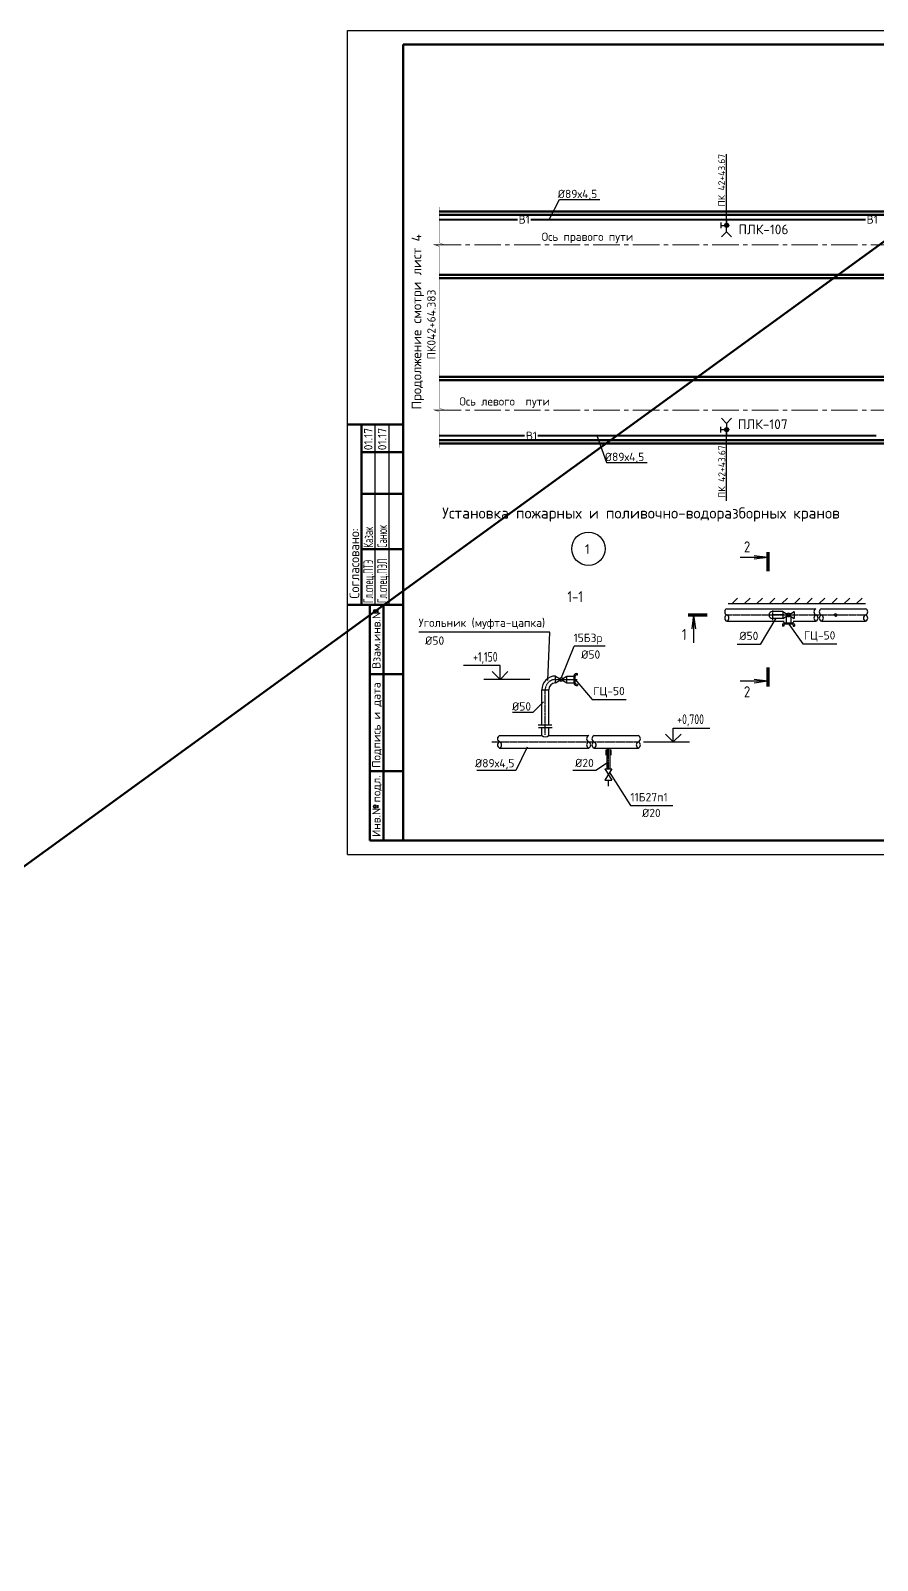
# Paper-space layout 'л2-л8' of a CAD drawing. Header units: millimetres. Extents: x 10032 to 18918, y -3051 to 627.
# Drawn here: x 16420 to 16725, y -2688 to -2137 of the extents above; entities that cross this region are included whole.
import ezdxf
from ezdxf.enums import TextEntityAlignment as Align

# ---------------------------------------------------------------- set-up
doc = ezdxf.new("R2010")
doc.units = ezdxf.units.MM
doc.header["$LTSCALE"] = 0.5
for name, pattern in [('CENTER', [2, 1.25, -0.25, 0.25, -0.25]), ('CENTER2', [28.575, 19.05, -3.175, 3.175, -3.175]), ('HIDDEN', [0.375, 0.25, -0.125])]:
    doc.linetypes.add(name, pattern=pattern)
for name, color, linetype, lineweight in [('1_fragment_plan', 7, 'Continuous', 30), ('1_PK500', 5, 'Continuous', 35), ('_Формат', 7, 'Continuous', 35), ('А_Дизайн', 16, 'Continuous', 20), ('А_Конструкции', 4, 'Continuous', 50), ('АР_Оси', 242, 'CENTER2', 18)]:
    doc.layers.add(name, color=color, linetype=linetype, lineweight=lineweight)
for name, color, linetype in [('1_NADPIS', 7, 'Continuous'), ('1_ПК_500', 20, 'Continuous'), ('3_RAZMER', 7, 'Continuous'), ('3_Текст', 7, 'Continuous'), ('DIZAIN', 30, 'Continuous'), ('FORMAT', 7, 'Continuous'), ('OTMETKI', 2, 'Continuous'), ('ВК_конструкции', 7, 'Continuous'), ('ВК_надписи', 7, 'Continuous'), ('ВК_отметки', 9, 'Continuous'), ('ВК_сети', 4, 'Continuous')]:
    doc.layers.add(name, color=color, linetype=linetype)
doc.styles.add('ROMANS', font='romans.shx', dxfattribs={"width": 0.8, "height": 1.75})
doc.styles.add('RS-35-10', font='romans.shx', dxfattribs={"height": 3.5})
doc.styles.add('Стандарт ММП', font='isocpeur.ttf')

# ---------------------------------------------------------------- blocks, each defined once
blk = doc.blocks.new('RAZ')
at = {"layer": '1_fragment_plan'}
for q in [(4.96, 5.65), (4.96, 4.35), (10, 5)]:
    blk.add_line((0, 5), q, dxfattribs=at)
at = {"layer": '1_fragment_plan', "color": 4, "const_width": 1.2}
blk.add_lwpolyline([(0, 6.99), (0, 0)], dxfattribs=at)
blk = doc.blocks.new('_razpv')
at = {"layer": 'DIZAIN', "xscale": -1}
blk.add_blockref('RAZ', (0, 0), dxfattribs=at)
at = {"layer": 'DIZAIN', "color": 4, "style": 'ROMANS', "width": 0.8, "flags": 4}
blk.add_attdef('N', text='', height=4, dxfattribs=at).set_placement((-7.5, 8.82), align=Align.MIDDLE)
blk = doc.blocks.new('_raznl')
at = {"layer": 'DIZAIN', "rotation": 90}
blk.add_blockref('RAZ', (0, 0), dxfattribs=at)
at = {"layer": 'DIZAIN', "color": 4, "style": 'ROMANS', "width": 0.8, "flags": 4}
blk.add_attdef('N', text='', height=4, dxfattribs=at).set_placement((-7.55, 5), align=Align.RIGHT)
blk = doc.blocks.new('_otmp')
at = {"layer": 'ВК_отметки'}
blk.add_line((4.24, 0), (20.89, 0), dxfattribs=at)
at = {"layer": 'ВК_отметки', "linetype": 'Continuous'}
blk.add_lwpolyline([(15, 0), (12.17, 2.83)], dxfattribs=at)
at = {"layer": 'ВК_отметки'}
for points in [[(15, 0), (15, 5), (28.21, 5)], [(15, 0), (17.83, 2.83)]]:
    blk.add_lwpolyline(points, dxfattribs=at)
at = {"layer": 'ВК_отметки', "style": 'ROMANS', "width": 0.7, "flags": 4}
blk.add_attdef('О', text='', height=3.5, dxfattribs=at).set_placement((21.25, 6.42), align=Align.CENTER)
blk = doc.blocks.new('_razg')
at = {"layer": 'DIZAIN', "color": 4, "style": 'ROMANS', "width": 0.8, "flags": 4}
blk.add_attdef('N-N', text='', height=4, dxfattribs=at).set_placement((0.14, 3.55), align=Align.MIDDLE)
blk = doc.blocks.new('_zsog')
at = {"layer": 'FORMAT', "color": 7, "style": 'RS-35-10', "flags": 4}
for tag, p, width in [('ФИ', (-0.76, 20.59), 0.6), ('НО', (-0.76, 0.59), 0.5)]:
    blk.add_attdef(tag, p, '', height=3.5, rotation=90, dxfattribs=dict(at, width=width))
blk = doc.blocks.new('_shtsog')
at = {"layer": '_Формат', "color": 4, "lineweight": 60}
for p, q in [((-20, 65), (0, 65)), ((-15, 0), (-15, 65)), ((-15, 55), (0, 55)), ((-15, 40), (0, 40)), ((-15, 20), (0, 20)), ((-20, 0), (0, 0))]:
    blk.add_line(p, q, dxfattribs=at)
at = {"layer": '_Формат', "color": 7, "lineweight": 25}
for p, q in [((-10, 0), (-10, 65)), ((-5, 0), (-5, 65))]:
    blk.add_line(p, q, dxfattribs=at)
at = {"layer": '_Формат', "color": 7, "style": 'RS-35-10', "width": 0.9}
blk.add_text('Согласовано:', height=3.5, rotation=90, dxfattribs=at).set_placement((-15.77, 2.23))
blk = doc.blocks.new('A$C6DC00112')
at = {"layer": '_Формат', "color": 7, "lineweight": 60}
blk.add_line((-12, 0), (0, 0), dxfattribs=at)
at = {"layer": 'FORMAT', "ltscale": 0.2}
blk.add_blockref('_shtsog', (0, 0), dxfattribs=at)
ref = blk.add_blockref('_zsog', (-10, 0), dxfattribs=at)
ref.add_attrib('НО', 'Гл.спец.ПТЭ', (-10.76, 0.59), dxfattribs={"color": 7, "ltscale": 0.2, "height": 3.5, "rotation": 90, "style": 'RS-35-10', "width": 0.6})
ref.add_attrib('ФИ', 'Казак', (-10.76, 20.59), dxfattribs={"color": 7, "ltscale": 0.2, "height": 3.5, "rotation": 90, "style": 'RS-35-10', "width": 0.6})
ref = blk.add_blockref('_zsog', (-5, 0), dxfattribs=at)
ref.add_attrib('НО', 'Гл.спец.ПЭЛ', (-5.76, 0.59), dxfattribs={"color": 7, "ltscale": 0.2, "height": 3.5, "rotation": 90, "style": 'RS-35-10', "width": 0.6})
ref.add_attrib('ФИ', 'Санюк', (-5.76, 20.59), dxfattribs={"color": 7, "ltscale": 0.2, "height": 3.5, "rotation": 90, "style": 'RS-35-10', "width": 0.6})
at = {"layer": 'FORMAT', "color": 7, "style": 'Стандарт ММП'}
for p in [(-11.02, 55.7), (-6.02, 55.7)]:
    blk.add_text('01.17', height=3, rotation=90, dxfattribs=at).set_placement(p)

psp = doc.layouts.new('л2-л8')

# ---------------------------------------------------------------- hatches: boundary and pattern name
at = {"layer": 'ВК_конструкции', "ltscale": 0.5}
h = psp.add_hatch(dxfattribs=at)
h.set_pattern_fill('ANSI31', color=256, angle=90, style=0)
h.set_pattern_definition([(225, (16339.2133, -2232.4454), (-2.245064, 2.245064), [])])
h.paths.add_polyline_path([(16671.5133, -2343.3467), (16671.5133, -2341.2358), (16721.0819, -2341.2358), (16721.0819, -2343.3467)])
at = {"layer": 'ВК_сети', "ltscale": 0.5}
h = psp.add_hatch(color=5, dxfattribs=at)
h.paths.add_polyline_path([(16671.7484, -2206.857, 0.41421356), (16670.9984, -2206.107), (16670.9984, -2206.857)])
h.paths.add_polyline_path([(16671.7484, -2206.857), (16670.9984, -2206.857), (16670.9984, -2207.607, 0.41421356)])
h.paths.add_polyline_path([(16670.9984, -2206.857), (16670.9984, -2206.107, 0.58408052), (16670.3565, -2207.245)])
h.paths.add_polyline_path([(16670.9984, -2207.607), (16670.9984, -2206.857), (16670.3565, -2207.245, 0.26256208)])
h = psp.add_hatch(color=5, dxfattribs=at)
h.paths.add_polyline_path([(16671.7484, -2280.4803, -0.41421356), (16670.9984, -2281.2303), (16670.9984, -2280.4803)])
h.paths.add_polyline_path([(16671.7484, -2280.4803), (16670.9984, -2280.4803), (16670.9984, -2279.7303, -0.41421356)])
h.paths.add_polyline_path([(16670.9984, -2280.4803), (16670.9984, -2281.2303, -0.58408052), (16670.3565, -2280.0923)])
h.paths.add_polyline_path([(16670.9984, -2279.7303), (16670.9984, -2280.4803), (16670.3565, -2280.0923, -0.26256208)])

# ---------------------------------------------------------------- linework, layer by layer
at = {"layer": '1_NADPIS', "color": 1, "linetype": 'Continuous'}
for p, q in [((16670.9367, -2204.6771, 0), (16670.9367, -2181.1676, 0)), ((16670.9367, -2306.1697, 0), (16670.9367, -2282.6602, 0))]:
    psp.add_line(p, q, dxfattribs=at)
at = {"layer": '_Формат', "color": 7, "lineweight": 25}
for p, q in [((16534.3954, -2433.615), (16534.3954, -2136.615)), ((16534.3954, -2136.615), (16886.4027, -2136.615)), ((16534.3954, -2433.615), (18304.4897, -2433.615))]:
    psp.add_line(p, q, dxfattribs=at)
at = {"layer": '_Формат', "color": 7, "lineweight": 60}
for p, q in [((16554.3954, -2141.6153), (16936.7148, -2141.615)), ((16554.3954, -2428.6153), (16554.3954, -2141.6153)), ((16542.3954, -2428.615), (16542.3954, -2343.615)), ((16542.3954, -2343.615), (16554.3954, -2343.615)), ((16547.3954, -2428.615), (16547.3954, -2343.615)), ((16542.3954, -2368.615), (16554.3954, -2368.615)), ((16542.3954, -2403.615), (16554.3954, -2403.615)), ((16554.3954, -2428.6153), (16542.3954, -2428.615)), ((16554.3954, -2428.6153), (18299.4897, -2428.615)), ((16554.3954, -2428.6153), (16597.7075, -2428.6153))]:
    psp.add_line(p, q, dxfattribs=at)
at = {"layer": '_Формат', "ltscale": 0.5}
for p, q in [((16545.3208, -2345.4659), (16545.3208, -2346.42)), ((16545.3208, -2415.8597), (16545.3208, -2416.8138))]:
    psp.add_line(p, q, dxfattribs=at)
for centre in [(16544.2942, -2345.9429), (16544.2942, -2416.3367)]:
    psp.add_circle(centre, 0.4775, dxfattribs=at)
at = {"layer": 'Defpoints', "color": 6, "linetype": 'Continuous', "lineweight": 100}
psp.add_line((16073.7194, -2688.1887), (18918.0119, -620.1477), dxfattribs=at)
at = {"layer": 'А_Дизайн', "ltscale": 0.125, "const_width": 0.12, "elevation": 0}
for points in [[(16567.3715, -2259.843), (16567.3715, -2214.3811), (16565.5674, -2213.7871), (16569.2396, -2213.7846), (16567.3715, -2213.1155), (16567.3715, -2200.243)], [(16567.3715, -2286.9541), (16567.3715, -2273.9811), (16565.5674, -2273.3871), (16569.2396, -2273.3846), (16567.3715, -2272.7155), (16567.3715, -2259.843)]]:
    psp.add_lwpolyline(points, dxfattribs=at)
at = {"layer": 'А_Конструкции'}
for p, q in [((17953.0067, -2201.8686), (16567.3715, -2201.8686)), ((17953.0067, -2203.0686), (16567.3715, -2203.0686)), ((18225.2045, -2224.6686), (16567.3715, -2224.6686)), ((18225.2045, -2225.8686), (16567.3715, -2225.8686)), ((18225.2045, -2261.4686), (16567.3715, -2261.4686)), ((18225.2045, -2262.6686), (16567.3715, -2262.6686)), ((17953.0067, -2284.2686), (16567.3715, -2284.2686)), ((17953.0067, -2285.4686), (16567.3715, -2285.4686))]:
    psp.add_line(p, q, dxfattribs=at)
at = {"layer": 'АР_Оси', "color": 7}
for p, q in [((16565.815, -2213.8686), (18225.2045, -2213.8686)), ((16565.815, -2273.4686), (18225.2045, -2273.4686))]:
    psp.add_line(p, q, dxfattribs=at)
at = {"layer": 'ВК_конструкции', "ltscale": 0.5}
psp.add_line((16721.0819, -2343.3467), (16671.5133, -2343.3467), dxfattribs=at)
at = {"layer": 'ВК_надписи'}
for p, q in [((16607.065, -2204.6771, 0), (16610.7247, -2197.4794, 0)), ((16610.7247, -2197.4794, 0), (16625.3642, -2197.4794, 0)), ((16624.2285, -2282.6602, 0), (16627.6808, -2292.2914, 0)), ((16627.6808, -2292.2914, 0), (16642.3202, -2292.2914, 0))]:
    psp.add_line(p, q, dxfattribs=at)
at = {"layer": 'ВК_надписи', "ltscale": 0.5}
for p, q in [((16688.7575, -2348.4154), (16683.0774, -2357.9159)), ((16607.3056, -2353.4868), (16560.1148, -2353.4868)), ((16606.5901, -2370.9321), (16607.3056, -2353.4868)), ((16693.4815, -2350.6334), (16698.4501, -2357.7333)), ((16611.4945, -2369.8797), (16616.0183, -2358.5135)), ((16627.2968, -2358.5135), (16616.0183, -2358.5135)), ((16683.0774, -2357.9159), (16674.7979, -2357.9159)), ((16698.4501, -2357.7333), (16710.6732, -2357.7333)), ((16616.447, -2370.5675), (16622.5605, -2377.8022)), ((16601.1765, -2382.5068), (16593.8798, -2382.5068)), ((16604.9737, -2378.5981), (16601.1765, -2382.5068)), ((16622.5605, -2377.8022), (16634.7836, -2377.8022)), ((16599.1026, -2394.9882), (16595.0168, -2403.3361)), ((16595.0168, -2403.3361), (16580.9742, -2403.3361)), ((16623.9133, -2403.3904), (16615.6338, -2403.3904)), ((16627.7105, -2400.863), (16623.9133, -2403.3904)), ((16628.6447, -2403.8556), (16636.3965, -2415.9884)), ((16636.3965, -2415.9884), (16651.6088, -2415.9884))]:
    psp.add_line(p, q, dxfattribs=at)
psp.add_circle((16621.1834, -2323.438), 6, dxfattribs=at)
at = {"layer": 'ВК_сети', "color": 5, "ltscale": 0.5}
for p, q in [((16668.9688, -2205.8254, 0), (16668.9688, -2207.8872, 0)), ((16670.9367, -2209.1158, 0), (16670.9367, -2204.6771, 0)), ((16668.9688, -2206.8563, 0), (16670.9984, -2206.8563, 0)), ((16670.9367, -2209.1158, 0), (16669.1126, -2210.94, 0)), ((16670.9367, -2209.1158, 0), (16672.7609, -2210.94, 0)), ((16670.9367, -2278.2215, 0), (16669.1126, -2276.3973, 0)), ((16670.9367, -2278.2215, 0), (16672.7609, -2276.3973, 0)), ((16668.9688, -2281.5119, 0), (16668.9688, -2279.4501, 0)), ((16668.9688, -2280.481, 0), (16670.9984, -2280.481, 0)), ((16670.9367, -2278.2215, 0), (16670.9367, -2282.6602, 0)), ((16691.2866, -2346.0696), (16691.2866, -2348.5696)), ((16691.2866, -2348.5696), (16695.3254, -2346.0696)), ((16691.2866, -2346.0696), (16695.3254, -2348.5696)), ((16692.4324, -2347.8603), (16692.4324, -2350.105)), ((16694.1796, -2347.8603), (16694.1796, -2350.105)), ((16695.3254, -2346.0696), (16695.3254, -2348.5696)), ((16691.1817, -2350.78), (16691.1817, -2351.3189)), ((16691.6065, -2351.3189), (16691.1817, -2351.3189)), ((16691.6065, -2351.0235), (16691.6065, -2351.3189)), ((16691.8567, -2350.105), (16694.7554, -2350.105)), ((16692.1465, -2350.4835), (16694.4655, -2350.4835)), ((16695.0055, -2351.0235), (16695.0055, -2351.3189)), ((16695.0055, -2351.3189), (16695.4304, -2351.3189)), ((16695.4304, -2350.78), (16695.4304, -2351.3189)), ((16609.3858, -2371.8175), (16613.4246, -2369.3175)), ((16609.3858, -2369.3175), (16613.4246, -2371.8175)), ((16609.3858, -2371.8175), (16609.3858, -2369.3175)), ((16613.4246, -2371.8175), (16613.4246, -2369.3175)), ((16616.0685, -2372.0169), (16616.0685, -2369.1182)), ((16616.447, -2371.727), (16616.447, -2369.408)), ((16616.7435, -2368.4432), (16617.2824, -2368.4432)), ((16616.987, -2368.868), (16617.2824, -2368.868)), ((16617.2824, -2368.868), (16617.2824, -2368.4432)), ((16616.7435, -2372.6919), (16617.2824, -2372.6919)), ((16616.987, -2372.267), (16617.2824, -2372.267)), ((16617.2824, -2372.267), (16617.2824, -2372.6919)), ((16627.4306, -2395.962), (16627.4306, -2397.8658)), ((16629.3356, -2395.962), (16629.3356, -2397.8658)), ((16627.1225, -2402.7981), (16629.6225, -2402.7981)), ((16627.1225, -2402.7981), (16629.6225, -2406.8369)), ((16629.6225, -2402.7981), (16627.1225, -2406.8369)), ((16627.1225, -2406.8369), (16629.6225, -2406.8369))]:
    psp.add_line(p, q, dxfattribs=at)
at = {"layer": 'ВК_сети', "color": 1, "lineweight": 30, "ltscale": 0.5, "extrusion": (-3.27269e-07, 1.1423e-06, 1)}
psp.add_line((16670.9367, -2204.6771, 0), (16670.9367, -2207.632, 0), dxfattribs=at)
at = {"layer": 'ВК_сети', "color": 1, "lineweight": 30, "ltscale": 0.5, "extrusion": (-3.27269e-07, -1.1423e-06, 1)}
psp.add_line((16670.9367, -2282.6602, 0), (16670.9367, -2279.7053, 0), dxfattribs=at)
at = {"layer": 'ВК_сети', "ltscale": 0.5}
for p, q in [((16671.0819, -2345.0696), (16703.2089, -2345.0696)), ((16671.0819, -2349.5696), (16691.8007, -2349.5696)), ((16694.9495, -2349.5696), (16703.2089, -2349.5696)), ((16705.1373, -2345.0696), (16721.0819, -2345.0696)), ((16705.1373, -2349.5696), (16721.0819, -2349.5696)), ((16613.4246, -2369.3175), (16616.0685, -2369.3175)), ((16604.3858, -2386.9406), (16604.3858, -2374.3175)), ((16604.3858, -2374.3175), (16606.8858, -2374.3175)), ((16606.8858, -2386.9406), (16606.8858, -2374.3175)), ((16613.4246, -2371.8175), (16616.0685, -2371.8175)), ((16604.3858, -2390.8175), (16604.3858, -2387.9318)), ((16606.8858, -2390.8175), (16606.8858, -2387.9318)), ((16589.181, -2390.8175), (16604.3858, -2390.8175)), ((16606.8858, -2390.8175), (16621.308, -2390.8175)), ((16623.2365, -2390.8175), (16639.181, -2390.8175)), ((16589.181, -2395.3175), (16621.308, -2395.3175)), ((16623.2365, -2395.3175), (16639.181, -2395.3175)), ((16628.3725, -2406.8369), (16628.3725, -2409.0651))]:
    psp.add_line(p, q, dxfattribs=at)
at = {"layer": 'ВК_сети', "color": 7, "linetype": 'CENTER', "ltscale": 0.4}
for p, q in [((16671.0819, -2347.3196), (16721.0819, -2347.3196)), ((16609.3858, -2370.5675), (16617.1497, -2370.5675)), ((16605.6358, -2390.5675), (16605.6358, -2374.3175)), ((16586.4413, -2393.0675), (16639.181, -2393.0675))]:
    psp.add_line(p, q, dxfattribs=at)
at = {"layer": 'ВК_сети', "color": 7, "linetype": 'CENTER', "ltscale": 0.2}
for p, q in [((16687.5366, -2345.7164), (16687.5366, -2349.1414)), ((16691.6388, -2347.3196), (16687.5366, -2347.3196)), ((16691.2866, -2347.3196), (16695.6704, -2347.3196)), ((16628.3725, -2395.3175), (16628.3725, -2402.7981))]:
    psp.add_line(p, q, dxfattribs=at)
at = {"layer": 'ВК_сети', "color": 9, "ltscale": 0.5}
for p, q in [((16691.2866, -2346.0696), (16687.5366, -2346.0696)), ((16691.2866, -2348.5696), (16687.5366, -2348.5696)), ((16627.8725, -2395.3175), (16627.8725, -2402.7981)), ((16628.8725, -2395.3175), (16628.8725, -2402.7981))]:
    psp.add_line(p, q, dxfattribs=at)
at = {"layer": 'ВК_сети'}
for p, q in [((16603.0994, -2386.9406), (16608.0648, -2386.9406)), ((16603.2317, -2387.9318), (16608.1971, -2387.9318))]:
    psp.add_line(p, q, dxfattribs=at)
at = {"layer": 'ВК_сети', "color": 2, "lineweight": 40, "ltscale": 0.5, "elevation": 0}
for points in [[(16567.3715, -2204.6771), (16595.6108, -2204.6771)], [(16600.411, -2204.6771), (16721.0081, -2204.6771)], [(16567.3715, -2282.6602), (16598.2298, -2282.6602)], [(16603.0301, -2282.6602), (16724.8481, -2282.6602)]]:
    psp.add_lwpolyline(points, dxfattribs=at)
at = {"layer": 'ВК_сети', "color": 5, "ltscale": 0.5}
for centre, radius in [((16670.9984, -2206.857, 0), 0.75), ((16670.9984, -2280.4803, 0), 0.75), ((16693.306, -2347.3196), 0.6936), ((16611.4052, -2370.5675), 0.6936)]:
    psp.add_circle(centre, radius, dxfattribs=at)
at = {"layer": 'ВК_сети', "color": 5, "linetype": 'HIDDEN', "ltscale": 0.1}
psp.add_circle((16710.2734, -2347.3196), 0.5, dxfattribs=at)
at = {"layer": 'ВК_сети', "color": 5, "ltscale": 0.5}
for centre, radius, start, end in [((16671.5395, -2346.1946), 1.2145, 112.136408, 247.863592), ((16671.5395, -2348.4446), 1.2145, 112.136408, 247.863592), ((16670.6242, -2348.4446), 1.2145, 292.136408, 67.863592), ((16703.6665, -2346.1946), 1.2145, 112.136408, 247.863592), ((16703.6665, -2348.4446), 1.2145, 112.136408, 247.863592), ((16702.7512, -2348.4446), 1.2145, 292.136408, 67.863592), ((16705.595, -2346.1946), 1.2145, 112.136408, 247.863592), ((16705.595, -2348.4446), 1.2145, 112.136408, 247.863592), ((16704.6797, -2348.4446), 1.2145, 292.136408, 67.863592), ((16721.5395, -2348.4446), 1.2145, 112.136408, 247.863592), ((16720.6242, -2346.1946), 1.2145, 292.136408, 67.863592), ((16720.6242, -2348.4446), 1.2145, 292.136408, 67.863592), ((16691.8567, -2350.78), 0.675, 90, 180), ((16692.1465, -2351.0235), 0.54, 90, 180), ((16694.4655, -2351.0235), 0.54, 0, 90), ((16694.7554, -2350.78), 0.675, 0, 90), ((16616.7435, -2369.1182), 0.675, 90, 180), ((16616.987, -2369.408), 0.54, 90, 180), ((16616.987, -2371.727), 0.54, 180, 270), ((16616.7435, -2372.0169), 0.675, 180, 270), ((16589.6387, -2391.9425), 1.2145, 112.136408, 247.863592), ((16589.6387, -2394.1925), 1.2145, 112.136408, 247.863592), ((16588.7234, -2394.1925), 1.2145, 292.136408, 67.863592), ((16621.7657, -2391.9425), 1.2145, 112.136408, 247.863592), ((16621.7657, -2394.1925), 1.2145, 112.136408, 247.863592), ((16620.8504, -2394.1925), 1.2145, 292.136408, 67.863592), ((16623.6941, -2391.9425), 1.2145, 112.136408, 247.863592), ((16623.6941, -2394.1925), 1.2145, 112.136408, 247.863592), ((16622.7788, -2394.1925), 1.2145, 292.136408, 67.863592), ((16639.6387, -2394.1925), 1.2145, 112.136408, 247.863592), ((16638.7234, -2391.9425), 1.2145, 292.136408, 67.863592), ((16638.7234, -2394.1925), 1.2145, 292.136408, 67.863592)]:
    psp.add_arc(centre, radius, start, end, dxfattribs=at)
at = {"layer": 'ВК_сети', "color": 9, "ltscale": 0.5}
psp.add_arc((16687.5366, -2347.3196), 1.25, 90, 270, dxfattribs=at)
at = {"layer": 'ВК_сети', "ltscale": 0.5}
for centre, radius, start, end in [((16609.3858, -2374.3175), 5, 90, 180), ((16609.3858, -2374.3175), 2.5, 90, 180), ((16605.6358, -2389.2071), 2.0386, 232.181303, 307.818697)]:
    psp.add_arc(centre, radius, start, end, dxfattribs=at)
at = {"layer": 'ВК_сети', "color": 7, "linetype": 'CENTER', "ltscale": 0.4}
psp.add_arc((16609.3858, -2374.3175), 3.75, 90, 180, dxfattribs=at)

# ---------------------------------------------------------------- block references
at = {"layer": '3_RAZMER', "color": 1, "lineweight": 30}
psp.add_blockref('A$C6DC00112', (16554.3954, -2343.615), dxfattribs=at)
at = {"layer": 'ВК_надписи', "ltscale": 0.5}
ref = psp.add_blockref('_razpv', (16685.8764, -2331.5976), dxfattribs=at)
ref.add_attrib('N', '2', dxfattribs={"layer": 'DIZAIN', "color": 5, "height": 4, "style": 'ROMANS', "width": 0.8}).set_placement((16678.379, -2322.7822), align=Align.MIDDLE)
ref = psp.add_blockref('_razg', (16616.3117, -2344.2451), dxfattribs=at)
ref.add_attrib('N-N', '1-1', dxfattribs={"layer": 'DIZAIN', "color": 5, "height": 4, "style": 'ROMANS', "width": 0.8}).set_placement((16616.4484, -2340.6927), align=Align.MIDDLE)
ref = psp.add_blockref('_raznl', (16664.1016, -2347.3196), dxfattribs=dict(at, xscale=-1, rotation=180))
ref.add_attrib('N', '1', dxfattribs={"layer": 'DIZAIN', "color": 5, "height": 4, "style": 'ROMANS', "width": 0.8}).set_placement((16656.5522, -2356.3236), align=Align.RIGHT)
ref = psp.add_blockref('_razpv', (16685.8764, -2366.1964), dxfattribs=dict(at, xscale=-1, rotation=180))
ref.add_attrib('N', '2', dxfattribs={"layer": 'DIZAIN', "color": 5, "height": 4, "style": 'ROMANS', "width": 0.8}).set_placement((16678.379, -2375.0117), align=Align.MIDDLE)
at = {"layer": 'ВК_отметки', "ltscale": 0.2}
ref = psp.add_blockref('_otmp', (16604.3858, -2370.5675), dxfattribs=dict(at, xscale=-1))
ref.add_attrib('О', '+1,150', dxfattribs={"layer": 'OTMETKI', "color": 9, "height": 3.5, "style": 'ROMANS', "width": 0.7}).set_placement((16584.0734, -2364.1509), align=Align.CENTER)
at = {"layer": 'ВК_отметки', "ltscale": 0.5}
ref = psp.add_blockref('_otmp', (16636.7833, -2393.0675), dxfattribs=at)
ref.add_attrib('О', '+0,700', dxfattribs={"layer": 'OTMETKI', "color": 9, "height": 3.5, "style": 'ROMANS', "width": 0.7}).set_placement((16658.0291, -2386.6509), align=Align.CENTER)

# ---------------------------------------------------------------- texts
at = {"layer": '1_NADPIS', "color": 1, "linetype": 'Continuous', "style": 'Стандарт ММП'}
for s, height, p in [('ПК 42+43.67', 2.5, (16670.4589, -2200.0137, 0)), ('Продолжение смотри лист 4', 3.5, (16560.9924, -2273.2404)), ('ПК 42+43.67', 2.5, (16670.5271, -2305.0772))]:
    psp.add_text(s, height=height, rotation=90, dxfattribs=at).set_placement(p)
at = {"layer": '1_NADPIS', "linetype": 'Continuous', "style": 'Стандарт ММП'}
for s, p in [('ПЛК-106', (16675.2448, -2210.0456, 0)), ('ПЛК-107', (16675.0439, -2280.2836, 0))]:
    psp.add_text(s, height=3.5, rotation=360, dxfattribs=at).set_placement(p)
at = {"layer": '1_PK500', "style": 'Стандарт ММП'}
for p in [(16596.0762, -2206.2401), (16721.4735, -2206.2401), (16598.6953, -2284.2232)]:
    psp.add_text('В1', height=3, rotation=0.560426, dxfattribs=at).set_placement(p)
at = {"layer": '1_ПК_500', "color": 5, "style": 'Стандарт ММП'}
psp.add_text('ПК042+64.383', height=3, rotation=90.010717, dxfattribs=at).set_placement((16566.1292, -2255.1655, 3.4547))
at = {"layer": '3_Текст', "color": 255, "style": 'Стандарт ММП'}
for s, p in [('Ось правого пути', (16604.3453, -2212.444)), ('Ось левого  пути', (16574.6918, -2271.8118, -0.0004))]:
    psp.add_text(s, height=3, dxfattribs=at).set_placement(p)
at = {"layer": '_Формат', "color": 7, "lineweight": 25, "style": 'Стандарт ММП'}
for s, p in [('Взам.инв.N', (16546.2933, -2366.725)), ('Подпись и дата', (16546.2933, -2402.4266))]:
    psp.add_text(s, height=3, rotation=90, dxfattribs=at).set_placement(p)
psp.add_text('Инв.N подл.', height=3, rotation=90, dxfattribs=at).set_placement((16546.2933, -2416.2352), align=Align.CENTER)
at = {"layer": 'ВК_надписи', "lineweight": 30, "ltscale": 0.5, "style": 'Стандарт ММП'}
for p in [(16610.1638, -2197.0082, 0), (16627.1199, -2291.8202, 0)]:
    psp.add_text('%%C89х4,5', height=3, dxfattribs=at).set_placement(p)
at = {"layer": 'ВК_надписи', "color": 9, "ltscale": 0.5, "style": 'Стандарт ММП'}
psp.add_text('Установка пожарных и поливочно-водоразборных кранов', height=4, dxfattribs=at).set_placement((16568.4895, -2312.5593))
at = {"layer": 'ВК_надписи', "ltscale": 0.5, "style": 'Стандарт ММП'}
for s, height, p in [('1', 3.5, (16619.918, -2325.3119)), ('Угольник (муфта-цапка)', 3, (16560.0219, -2351.6045)), ('%%C50', 3, (16562.39, -2358.0479)), ('15Б3р', 3, (16615.8451, -2357.0611)), ('%%C50', 3, (16675.5964, -2356.3548)), ('ГЦ-50', 3, (16698.8457, -2356.1722)), ('%%C50', 3, (16618.61, -2363.0746)), ('ГЦ-50', 3, (16622.956, -2376.2411)), ('%%C50', 3, (16593.6956, -2381.7938)), ('%%C89х4,5', 3, (16580.3412, -2402.2457)), ('%%C20', 3, (16616.4323, -2402.1725)), ('11Б27п1', 3, (16636.3324, -2414.5)), ('%%C20', 3, (16640.5423, -2420.2063))]:
    psp.add_text(s, height=height, dxfattribs=at).set_placement(p)

doc.saveas('drawing.dxf')
